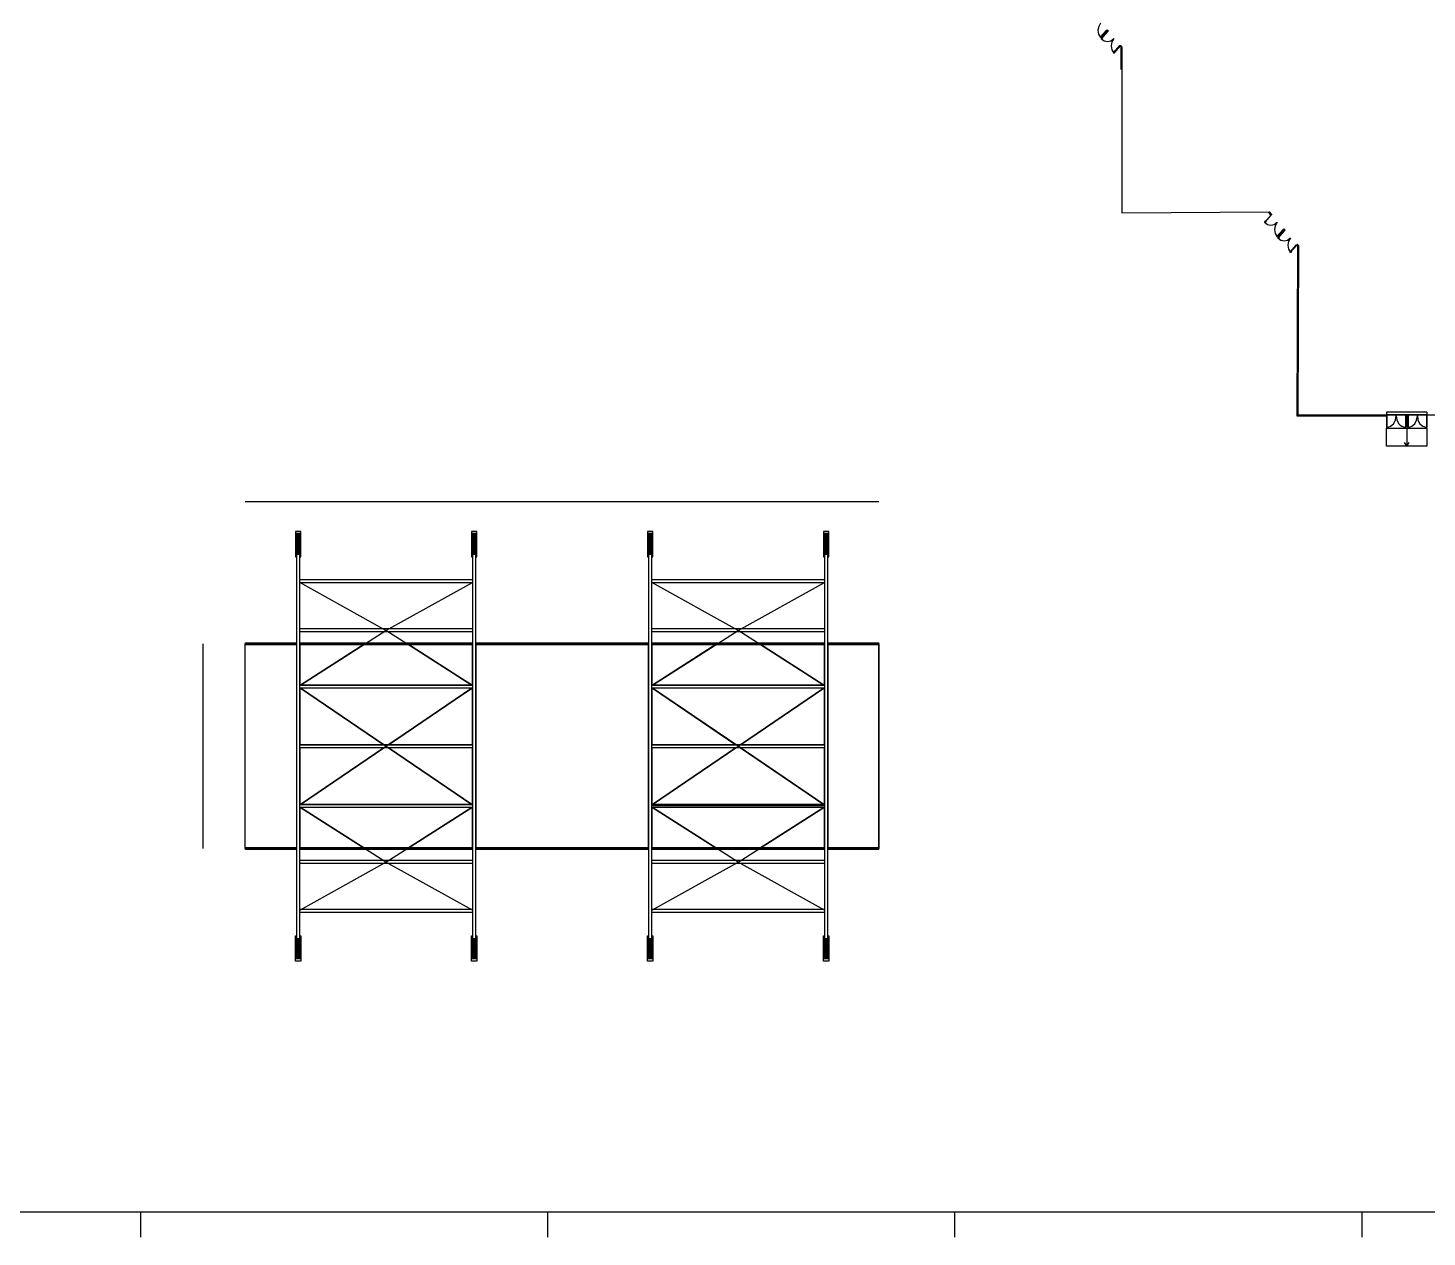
# Model space of a CAD drawing. Extents: x 0 to 5952, y 0 to 1070.
# Drawn here: x 1354 to 1880, y 0 to 454 of the extents above; entities that cross this region are included whole.
import ezdxf

# ---------------------------------------------------------------- set-up
doc = ezdxf.new("R2010")
doc.units = 0

msp = doc.modelspace()

# ---------------------------------------------------------------- linework, layer by layer
at = {"layer": 'ARCOS', "color": 7}
for points in [[(1455.24331, 264.201506), (1455.24331, 104.623029), (1456.565643, 104.623029), (1456.565643, 264.201506)], [(1455.247676, 264.197886), (1456.559716, 264.197886)], [(1521.360803, 264.201506), (1521.360803, 104.623029), (1522.683136, 104.623029), (1522.683136, 264.201506)], [(1521.373423, 264.197886), (1522.685411, 264.197886)], [(1587.478189, 264.201506), (1587.478189, 104.623029), (1588.800522, 104.623029), (1588.800522, 264.201506)], [(1587.499091, 264.197886), (1588.811106, 264.197886)], [(1653.595708, 264.201506), (1653.595708, 104.623029), (1654.918041, 104.623029), (1654.918041, 264.201506)], [(1654.936853, 264.197886), (1653.624839, 264.197886)]]:
    msp.add_lwpolyline(points, dxfattribs=at)
at = {"layer": 'ARCOS', "color": 34}
for points in [[(1456.559716, 264.197886), (1455.247676, 264.197886)], [(1522.685411, 264.197886), (1521.373423, 264.197886)], [(1588.811106, 264.197886), (1587.499091, 264.197886)]]:
    msp.add_lwpolyline(points, dxfattribs=at)
at = {"layer": 'ARQ_MARGEM PRANCHA', "color": 210}
msp.add_lwpolyline([(20.774632, 9.499956), (2458.854069, 9.499956)], dxfattribs=at)
at = {"layer": 'ARQ_VISTA', "color": 252}
for points in [[(1396.81915, 0.00005), (1396.81915, 9.499956)], [(1549.712961, 0.00005), (1549.712961, 9.499956)], [(1702.606852, 0.00005), (1702.606852, 9.499956)], [(1855.58816, 0.00005), (1855.58816, 9.499956)]]:
    msp.add_lwpolyline(points, dxfattribs=at)
at = {"layer": 'CALHAS', "color": 50}
for points in [[(1436.09221, 223.232693), (1455.247676, 223.232693)], [(1436.09221, 222.850686), (1436.09221, 223.232693)], [(1456.565643, 223.233601), (1521.360803, 223.233601)], [(1522.683136, 223.233601), (1587.478189, 223.233601)], [(1588.800522, 223.233601), (1653.595708, 223.233601)], [(1654.936853, 223.232693), (1674.092292, 223.232693)], [(1674.092292, 222.850686), (1674.092292, 223.232693)], [(1674.092292, 205.197957), (1674.092292, 205.579964)], [(1436.09221, 145.594855), (1436.09221, 145.966814)], [(1455.247676, 145.594855), (1436.09221, 145.594855)], [(1521.360803, 145.590833), (1456.565643, 145.590833)], [(1587.478189, 145.590833), (1522.683136, 145.590833)], [(1653.595708, 145.590833), (1588.800522, 145.590833)], [(1674.092292, 145.594855), (1654.936853, 145.594855)], [(1674.092292, 145.594855), (1674.092292, 145.966814)]]:
    msp.add_lwpolyline(points, dxfattribs=at)
at = {"layer": 'COBERTURA', "color": 50}
for points in [[(1455.24331, 145.97083), (1436.069298, 145.97083), (1436.069298, 222.853705), (1455.24331, 222.853705)], [(1456.565643, 222.853705), (1521.360803, 222.853705)], [(1522.683136, 222.853705), (1587.478189, 222.853705)], [(1588.800522, 222.853705), (1653.595708, 222.853705)], [(1654.918041, 222.853705), (1674.092054, 222.853705), (1674.092054, 145.97083), (1654.918041, 145.97083)], [(1521.360803, 145.97083), (1456.565643, 145.97083)], [(1587.478189, 145.97083), (1522.683136, 145.97083)], [(1653.595708, 145.97083), (1588.800522, 145.97083)]]:
    msp.add_lwpolyline(points, dxfattribs=at)
at = {"layer": 'CONTRAVENTAMENTOS', "color": 7}
for points in [[(1521.373423, 246.907059), (1456.559716, 246.907059)], [(1521.373423, 245.771093), (1456.559716, 245.771093)], [(1653.624839, 246.907059), (1588.811106, 246.907059)], [(1653.624839, 245.771093), (1588.811106, 245.771093)], [(1521.373423, 228.530526), (1456.559716, 228.530526)], [(1521.373423, 227.384503), (1456.559716, 227.384503)], [(1653.624839, 228.530526), (1588.811106, 228.530526)], [(1653.624839, 227.384503), (1588.811106, 227.384503)], [(1521.373423, 207.419628), (1456.559716, 207.419628)], [(1521.373423, 206.28366), (1456.559716, 206.28366)], [(1653.624839, 207.419628), (1588.811106, 207.419628)], [(1653.624839, 206.28366), (1588.811106, 206.28366)], [(1521.373423, 184.98176), (1456.559716, 184.98176)], [(1653.624839, 184.98176), (1588.811106, 184.98176)], [(1521.373423, 183.845794), (1456.559716, 183.845794)], [(1653.624839, 183.845794), (1588.811106, 183.845794)], [(1521.373423, 162.543891), (1456.559716, 162.543891)], [(1521.373423, 161.407925), (1456.559716, 161.407925)], [(1653.624839, 162.543891), (1588.811106, 162.543891)], [(1653.624839, 161.407925), (1588.811106, 161.407925)], [(1521.373423, 141.432993), (1456.559716, 141.432993)], [(1521.373423, 140.297027), (1456.559716, 140.297027)], [(1653.624839, 141.432993), (1588.811106, 141.432993)], [(1653.624839, 140.297027), (1588.811106, 140.297027)], [(1521.373423, 123.05646), (1456.559716, 123.05646)], [(1521.373423, 121.920497), (1456.559716, 121.920497)], [(1653.624839, 123.05646), (1588.811106, 123.05646)], [(1653.624839, 121.920497), (1588.811106, 121.920497)]]:
    msp.add_lwpolyline(points, dxfattribs=at)
at = {"layer": 'CONTRAVENTAMENTOS', "color": 13}
for points in [[(1488.922795, 227.957513), (1456.559716, 245.972147)], [(1488.922795, 227.957513), (1521.373423, 245.972147)], [(1621.17421, 227.957513), (1588.811106, 245.972147)], [(1621.17421, 227.957513), (1653.624839, 245.972147)], [(1456.559716, 207.268837), (1488.922795, 227.957513)], [(1521.373423, 207.268837), (1488.922795, 227.957513)], [(1589.073519, 207.419628), (1621.17421, 227.957513)], [(1653.362425, 207.419628), (1621.17421, 227.957513)], [(1488.922795, 184.408752), (1456.559716, 206.404294)], [(1488.922795, 184.408752), (1521.373423, 206.404294)], [(1621.17421, 184.408752), (1588.986048, 206.28366)], [(1621.17421, 184.408752), (1653.449844, 206.28366)], [(1456.559716, 162.42326), (1488.922795, 184.408752)], [(1521.198454, 162.543891), (1488.922795, 184.408752)], [(1588.986048, 162.543891), (1621.17421, 184.408752)], [(1653.449844, 162.543891), (1621.17421, 184.408752)], [(1488.922795, 140.87004), (1456.822103, 161.407925)], [(1488.922795, 140.87004), (1521.11101, 161.407925)], [(1621.17421, 140.87004), (1589.073519, 161.407925)], [(1621.17421, 140.87004), (1653.362425, 161.407925)], [(1456.559716, 122.855407), (1488.922795, 140.87004)], [(1521.373423, 122.855407), (1488.922795, 140.87004)], [(1588.811106, 122.855407), (1621.17421, 140.87004)], [(1653.624839, 122.855407), (1621.17421, 140.87004)]]:
    msp.add_lwpolyline(points, dxfattribs=at)
at = {"layer": 'COTA', "color": 13}
for points in [[(1674.092054, 276.286187), (1436.069298, 276.286187)], [(1420.293668, 145.97083), (1420.293668, 222.853705)]]:
    msp.add_lwpolyline(points, dxfattribs=at)
at = {"layer": 'EIXOS', "color": 7}
msp.add_lwpolyline([(1653.624839, 161.970884), (1588.811106, 161.970884)], dxfattribs=at)
at = {"layer": 'HACHURAS', "color": 7}
for points in [[(1480.970673, 222.853705), (1456.565643, 222.853705), (1456.565643, 207.420229), (1456.797206, 207.420229), (1480.970673, 222.853705)], [(1496.955773, 222.853705), (1480.970673, 222.853705), (1456.797206, 207.420229), (1521.129292, 207.420229), (1496.955773, 222.853705)], [(1521.360803, 222.853705), (1496.955773, 222.853705), (1521.129292, 207.420229), (1521.360803, 207.420229), (1521.360803, 222.853705)], [(1587.478189, 222.853705), (1522.683136, 222.853705), (1522.683136, 145.97083), (1587.478189, 145.97083), (1587.478189, 222.853705)], [(1613.205526, 222.853705), (1588.800522, 222.853705), (1588.800522, 207.420229), (1589.032032, 207.420229), (1613.205526, 222.853705)], [(1629.190625, 222.853705), (1613.205526, 222.853705), (1589.032032, 207.420229), (1653.364172, 207.420229), (1629.190625, 222.853705)], [(1653.595708, 222.853705), (1629.190625, 222.853705), (1653.364172, 207.420229), (1653.595708, 207.420229), (1653.595708, 222.853705)], [(1674.092054, 222.853705), (1654.918041, 222.853705), (1654.918041, 145.97083), (1674.092054, 145.97083), (1674.092054, 222.853705)], [(1456.744157, 206.280342), (1456.565643, 206.280342), (1456.565643, 184.982165), (1488.123542, 184.982165), (1456.744157, 206.280342)], [(1521.182315, 206.280342), (1456.744157, 206.280342), (1488.123542, 184.982165), (1489.802903, 184.982165), (1521.182315, 206.280342)], [(1521.360803, 206.280342), (1521.182315, 206.280342), (1489.802903, 184.982165), (1521.360803, 184.982165), (1521.360803, 206.280342)], [(1588.979063, 206.280342), (1588.800522, 206.280342), (1588.800522, 184.982165), (1620.358395, 184.982165), (1588.979063, 206.280342)], [(1653.417194, 206.280342), (1588.979063, 206.280342), (1620.358395, 184.982165), (1622.037809, 184.982165), (1653.417194, 206.280342)], [(1653.595708, 206.280342), (1653.417194, 206.280342), (1622.037809, 184.982165), (1653.595708, 184.982165), (1653.595708, 206.280342)], [(1488.123542, 183.842373), (1456.565643, 183.842373), (1456.565643, 162.544092), (1456.744157, 162.544092), (1488.123542, 183.842373)], [(1489.802903, 183.842373), (1488.123542, 183.842373), (1456.744157, 162.544092), (1521.182315, 162.544092), (1489.802903, 183.842373)], [(1521.360803, 183.842373), (1489.802903, 183.842373), (1521.182315, 162.544092), (1521.360803, 162.544092), (1521.360803, 183.842373)], [(1620.358395, 183.842373), (1588.800522, 183.842373), (1588.800522, 162.544092), (1588.979063, 162.544092), (1620.358395, 183.842373)], [(1622.037809, 183.842373), (1620.358395, 183.842373), (1588.979063, 162.544092), (1653.417194, 162.544092), (1622.037809, 183.842373)], [(1653.595708, 183.842373), (1622.037809, 183.842373), (1653.417194, 162.544092), (1653.595708, 162.544092), (1653.595708, 183.842373)], [(1456.797206, 161.404303), (1456.565643, 161.404303), (1456.565643, 145.97083), (1480.970673, 145.97083), (1456.797206, 161.404303)], [(1521.129292, 161.404303), (1456.797206, 161.404303), (1480.970673, 145.97083), (1496.955773, 145.97083), (1521.129292, 161.404303)], [(1521.360803, 161.404303), (1521.129292, 161.404303), (1496.955773, 145.97083), (1521.360803, 145.97083), (1521.360803, 161.404303)], [(1589.032032, 161.404303), (1588.800522, 161.404303), (1588.800522, 145.97083), (1613.205526, 145.97083), (1589.032032, 161.404303)], [(1653.364172, 161.404303), (1589.032032, 161.404303), (1613.205526, 145.97083), (1629.190625, 145.97083), (1653.364172, 161.404303)], [(1653.595708, 161.404303), (1653.364172, 161.404303), (1629.190625, 145.97083), (1653.595708, 145.97083), (1653.595708, 161.404303)]]:
    msp.add_lwpolyline(points, dxfattribs=at)
at = {"layer": 'LINVISTA', "color": 13}
for points in [[(1456.565643, 255.631789), (1456.896292, 255.631789), (1456.896292, 265.15039), (1454.912767, 265.15039), (1454.912767, 255.631789), (1455.24331, 255.631789)], [(1456.565643, 256.604799), (1456.647875, 256.604799), (1456.647875, 264.32415), (1455.160205, 264.32415), (1455.160205, 256.604799), (1455.24331, 256.604799)], [(1522.683136, 255.631789), (1523.013679, 255.631789), (1523.013679, 265.15039), (1521.030153, 265.15039), (1521.030153, 255.631789), (1521.360803, 255.631789)], [(1522.683136, 256.604799), (1522.765368, 256.604799), (1522.765368, 264.32415), (1521.277697, 264.32415), (1521.277697, 256.604799), (1521.360803, 256.604799)], [(1588.800522, 255.631789), (1589.131172, 255.631789), (1589.131172, 265.15039), (1587.147646, 265.15039), (1587.147646, 255.631789), (1587.478189, 255.631789)], [(1588.800522, 256.604799), (1588.883628, 256.604799), (1588.883628, 264.32415), (1587.395983, 264.32415), (1587.395983, 256.604799), (1587.478189, 256.604799)], [(1654.918041, 255.631789), (1655.248585, 255.631789), (1655.248585, 265.15039), (1653.265085, 265.15039), (1653.265085, 255.631789), (1653.595708, 255.631789)], [(1654.918041, 256.604799), (1655.000274, 256.604799), (1655.000274, 264.32415), (1653.512603, 264.32415), (1653.512603, 256.604799), (1653.594835, 256.604799)], [(1456.565643, 113.192645), (1456.896292, 113.192645), (1456.896292, 103.674047), (1454.912767, 103.674047), (1454.912767, 113.192645), (1455.24331, 113.192645)], [(1456.565643, 112.219736), (1456.647875, 112.219736), (1456.647875, 104.500384), (1455.160205, 104.500384), (1455.160205, 112.219736), (1455.24331, 112.219736)], [(1522.683136, 113.192645), (1523.013679, 113.192645), (1523.013679, 103.674047), (1521.030153, 103.674047), (1521.030153, 113.192645), (1521.360803, 113.192645)], [(1522.683136, 112.219736), (1522.765368, 112.219736), (1522.765368, 104.500384), (1521.277697, 104.500384), (1521.277697, 112.219736), (1521.360803, 112.219736)], [(1588.800522, 113.192645), (1589.131172, 113.192645), (1589.131172, 103.674047), (1587.147646, 103.674047), (1587.147646, 113.192645), (1587.478189, 113.192645)], [(1588.800522, 112.219736), (1588.883628, 112.219736), (1588.883628, 104.500384), (1587.395983, 104.500384), (1587.395983, 112.219736), (1587.478189, 112.219736)], [(1654.918041, 113.192645), (1655.248585, 113.192645), (1655.248585, 103.674047), (1653.265085, 103.674047), (1653.265085, 113.192645), (1653.595708, 113.192645)], [(1654.918041, 112.219736), (1655.000274, 112.219736), (1655.000274, 104.500384), (1653.512603, 104.500384), (1653.512603, 112.219736), (1653.594835, 112.219736)]]:
    msp.add_lwpolyline(points, dxfattribs=at)
at = {"layer": 'MALHA', "color": 9}
msp.add_lwpolyline([(1831.097167, 308.882619), (2030.611349, 308.882619)], dxfattribs=at)
at = {"layer": 'PAVILHÃ\x83O', "color": 7}
for points in [[(1757.401673, 456.124188), (1756.651977, 454.858222), (1756.391892, 453.41037), (1756.623138, 451.956069), (1757.34746, 450.670743)], [(1757.274277, 450.778005), (1759.635892, 453.472161)], [(1759.723336, 453.361576), (1757.361721, 450.667425)], [(1759.985776, 453.04994), (1757.624108, 450.355786)], [(1757.711579, 450.245206), (1760.073247, 452.949411)], [(1759.635892, 453.472161), (1759.985776, 453.090151)], [(1759.635892, 453.472161), (1759.723336, 453.361576)], [(1759.810807, 453.472161), (1759.723336, 453.361576)], [(1759.723336, 453.361576), (1759.810807, 453.321367)], [(1759.898279, 453.48221), (1759.810807, 453.562635)], [(1759.810807, 453.562635), (1759.810807, 453.51237)], [(1759.810807, 453.321367), (1759.985776, 453.51237)], [(1759.810807, 453.51237), (1759.810807, 453.472161)], [(1760.160692, 453.291208), (1759.985776, 453.51237)], [(1759.985776, 453.090151), (1760.160692, 453.291208)], [(1760.073247, 453.160522), (1759.985776, 453.04994)], [(1759.985776, 453.04994), (1759.985776, 453.090151)], [(1760.073247, 452.949411), (1759.985776, 453.04994)], [(1760.160692, 453.120311), (1760.073247, 453.160522)], [(1760.160692, 453.291208), (1760.248163, 453.200731)], [(1760.160692, 453.271102), (1760.160692, 453.271102)], [(1760.248163, 453.200731), (1760.160692, 453.120311)], [(1757.274277, 451.029327), (1757.536664, 451.320858)], [(1757.274277, 450.888588), (1757.449192, 451.029327)], [(1757.361721, 450.928799), (1757.274277, 451.029327)], [(1757.361721, 450.868479), (1757.274277, 450.888588)], [(1757.361721, 450.667425), (1757.274277, 450.778005)], [(1757.536664, 451.300752), (1757.361721, 451.059482)], [(1757.361721, 451.059482), (1757.361721, 450.989119)], [(1757.449192, 451.029327), (1757.449192, 451.009219)], [(1757.449192, 450.737796), (1757.536664, 450.878536)], [(1757.449192, 450.788059), (1757.536664, 450.687528)], [(1757.449192, 450.757899), (1757.449192, 450.737791)], [(1757.536664, 451.320858), (1757.536664, 451.30075)], [(1757.536664, 450.687528), (1757.799077, 450.979064)], [(1757.536664, 450.878536), (1757.536664, 450.898644)], [(1757.624108, 450.757899), (1757.536664, 450.838319)], [(1757.61334, 450.358604), (1758.693553, 449.508369), (1759.974637, 449.197963), (1761.261569, 449.474637), (1762.358398, 450.296274)], [(1757.799077, 450.99917), (1757.624108, 450.757899)], [(1757.624108, 450.607108), (1757.886548, 450.898639)], [(1757.711579, 450.516631), (1757.624108, 450.607108)], [(1757.624108, 450.355786), (1757.711579, 450.245206)], [(1757.886548, 450.878536), (1757.711579, 450.637268)], [(1757.711579, 450.637268), (1757.799077, 450.566897)], [(1757.711579, 450.466369), (1757.799077, 450.607108)], [(1757.711579, 450.446266), (1757.711579, 450.466374)], [(1757.799077, 450.979064), (1757.799077, 450.999173)], [(1757.799077, 450.607108), (1757.799077, 450.587)], [(1757.799077, 450.315578), (1757.886548, 450.466369)], [(1757.799077, 450.36584), (1757.886548, 450.265312)], [(1757.799077, 450.335683), (1757.799077, 450.315575)], [(1757.886548, 450.898639), (1757.886548, 450.878557)], [(1757.886548, 450.265312), (1758.148935, 450.556843)], [(1757.886548, 450.466369), (1757.886548, 450.486477)], [(1757.973993, 450.335683), (1757.886548, 450.416106)], [(1758.148935, 450.576951), (1757.973993, 450.335683)], [(1758.148935, 450.556843), (1758.148935, 450.576978)], [(1762.358398, 450.296678), (1761.618624, 449.055176), (1761.348564, 447.582808), (1761.589281, 446.103734), (1762.304185, 444.843131)], [(1762.172449, 444.947376), (1764.621561, 447.651584)], [(1764.709006, 447.541001), (1762.347418, 444.846851)], [(1764.621561, 447.651584), (1764.709006, 447.541001)], [(1764.709006, 447.500793), (1764.883948, 447.691793)], [(1764.796504, 447.64153), (1764.709006, 447.541001)], [(1764.709006, 447.541001), (1764.709006, 447.500793)], [(1764.709006, 447.500793), (1764.971446, 447.229368)], [(1764.883948, 447.691793), (1764.796504, 447.772218)], [(1764.796504, 447.772218), (1764.796504, 447.681741)], [(1764.796504, 447.681741), (1764.796504, 447.64153)], [(1764.883948, 447.691793), (1765.321304, 447.239419)], [(1764.969779, 447.22655), (1764.969673, 438.742886)], [(1765.299529, 447.234691), (1765.299529, 438.685885)], [(1765.321304, 447.239419), (1765.321304, 384.871793)], [(1762.347418, 444.846851), (1762.172449, 444.947376)], [(1762.25992, 445.198698), (1762.522333, 445.490232)], [(1762.522333, 445.470124), (1762.25992, 445.228858)], [(1762.25992, 445.228858), (1762.347418, 445.158487)], [(1762.25992, 445.057959), (1762.434836, 445.208747)], [(1762.347418, 445.108224), (1762.25992, 445.198698)], [(1762.25992, 445.03785), (1762.25992, 445.057959)], [(1762.347418, 444.927271), (1762.434836, 444.907162)], [(1762.434836, 445.208747), (1762.434836, 445.188639)], [(1762.434836, 444.907168), (1762.522333, 445.057959)], [(1762.434836, 444.957433), (1762.522333, 444.856905)], [(1762.522333, 445.490232), (1762.522333, 445.470097)], [(1762.784747, 445.168541), (1762.522333, 444.937325)], [(1762.522333, 444.856905), (1762.784747, 445.148436)], [(1762.522333, 445.057959), (1762.522333, 445.078067)], [(1762.522333, 444.937325), (1762.522333, 445.007696)], [(1762.784747, 445.148436), (1762.784747, 445.168544)], [(1765.299529, 422.880053), (1765.299529, 384.868078), (1820.798062, 385.238624)], [(1821.388214, 384.017306), (1819.026547, 381.313104)], [(1819.114018, 381.212573), (1821.475659, 383.906726)], [(1820.863414, 385.183434), (1820.600974, 384.922061)], [(1820.600974, 384.922061), (1820.600974, 384.972321)], [(1821.300717, 384.057517), (1820.600974, 384.972321)], [(1820.863414, 385.183434), (1820.775943, 385.233695)], [(1821.56313, 384.328945), (1820.775943, 385.233695)], [(1821.300717, 384.057517), (1821.56313, 384.328945)], [(1821.388214, 384.017306), (1821.300717, 384.057517)], [(1821.475659, 384.127888), (1821.388214, 384.017306)], [(1821.475659, 383.906726), (1821.388214, 384.017306)], [(1821.650601, 384.248525), (1821.475659, 384.08768)], [(1821.475659, 384.08768), (1821.475659, 384.127888)], [(1821.56313, 384.328945), (1821.650601, 384.248525)], [(1818.983102, 381.317424), (1820.064955, 380.469917), (1821.346675, 380.16276), (1822.633051, 380.442716), (1823.728319, 381.267161)], [(1819.026547, 381.564423), (1819.288986, 381.855957)], [(1819.288986, 381.835851), (1819.026547, 381.594583)], [(1819.026547, 381.594583), (1819.114018, 381.524209)], [(1819.026547, 381.423684), (1819.201515, 381.574477)], [(1819.114018, 381.473946), (1819.026547, 381.564423)], [(1819.026547, 381.403575), (1819.026547, 381.423684)], [(1819.026547, 381.313104), (1819.114018, 381.212573)], [(1819.114018, 381.292998), (1819.201515, 381.272863)], [(1819.201515, 381.574477), (1819.201515, 381.554369)], [(1819.201515, 381.27289), (1819.288986, 381.423684)], [(1819.201515, 381.323155), (1819.288986, 381.222624)], [(1819.288986, 381.855957), (1819.288986, 381.835848)], [(1819.551373, 381.544317), (1819.288986, 381.30305)], [(1819.288986, 381.222624), (1819.551373, 381.524209)], [(1819.288986, 381.423684), (1819.288986, 381.443792)], [(1819.288986, 381.30305), (1819.288986, 381.373418)], [(1819.551373, 381.524209), (1819.551373, 381.544317)], [(1823.728319, 381.267558), (1822.981031, 379.999671), (1822.723724, 378.55114), (1822.957774, 377.097407), (1823.68461, 375.813913)], [(1823.574914, 375.924797), (1826.023973, 378.629002)], [(1826.111471, 378.518422), (1823.662385, 375.814217)], [(1826.023973, 378.629002), (1826.111471, 378.518422)], [(1826.286413, 378.820004), (1826.111471, 378.659159)], [(1826.111471, 378.478211), (1826.373884, 378.739584)], [(1826.111471, 378.659159), (1826.198968, 378.618948)], [(1826.198968, 378.618948), (1826.111471, 378.518422)], [(1826.111471, 378.518422), (1826.111471, 378.478211)], [(1826.373884, 378.206783), (1826.111471, 378.478211)], [(1826.373884, 378.739584), (1826.286413, 378.820004)], [(1826.548826, 378.468156), (1826.373884, 378.739584)], [(1826.373884, 378.206783), (1826.548826, 378.468156)], [(1826.548826, 378.468156), (1826.636271, 378.387739)], [(1823.574914, 376.166059), (1823.8373, 376.46765)], [(1823.662385, 376.075591), (1823.574914, 376.166059)], [(1823.662385, 375.814217), (1823.574914, 375.924797)], [(1823.924745, 376.447539), (1823.662385, 376.206276)], [(1823.662385, 376.206276), (1823.749829, 376.125851)], [(1823.662385, 376.025328), (1823.749829, 376.176116)], [(1823.662385, 376.005217), (1823.662385, 376.025325)], [(1823.749829, 376.176116), (1823.8373, 376.156008)], [(1823.749829, 375.884583), (1823.924745, 376.025328)], [(1823.749829, 375.904688), (1823.749829, 375.88458)], [(1823.8373, 376.46765), (1823.924745, 376.447541)], [(1823.924745, 375.904688), (1823.8373, 375.97506)], [(1823.8373, 375.924797), (1823.924745, 375.834325)], [(1824.09974, 376.145956), (1823.924745, 375.904688)], [(1823.924745, 375.834325), (1824.187185, 376.125851)], [(1823.924745, 376.025328), (1823.924745, 376.04541)], [(1823.985996, 375.461462), (1825.06785, 374.613979), (1826.349516, 374.306829), (1827.635919, 374.586777), (1828.73116, 375.411199)], [(1826.373884, 378.166574), (1824.012216, 375.462367)], [(1824.012216, 375.713686), (1824.27463, 376.005217)], [(1824.012216, 375.572949), (1824.187185, 375.713686)], [(1824.09974, 375.61316), (1824.012216, 375.713686)], [(1824.09974, 375.552843), (1824.012216, 375.572952)], [(1824.012216, 375.462367), (1824.09974, 375.351787)], [(1824.09974, 375.351787), (1826.461329, 378.055989)], [(1824.187185, 376.125851), (1824.09974, 376.145959)], [(1824.27463, 375.985114), (1824.09974, 375.743846)], [(1824.09974, 375.743846), (1824.09974, 375.663426)], [(1824.187185, 375.713686), (1824.187185, 375.693604)], [(1824.187185, 375.422158), (1824.27463, 375.562895)], [(1824.187185, 375.462367), (1824.27463, 375.371892)], [(1824.187185, 375.442264), (1824.187185, 375.422155)], [(1824.27463, 376.005217), (1824.27463, 375.985135)], [(1824.27463, 375.371892), (1824.537043, 375.663426)], [(1824.27463, 375.562895), (1824.27463, 375.583003)], [(1824.362127, 375.442264), (1824.27463, 375.522686)], [(1824.537043, 375.683532), (1824.362127, 375.442264)], [(1824.537043, 375.663426), (1824.537043, 375.683534)], [(1826.461329, 378.267097), (1826.373884, 378.166574)], [(1826.373884, 378.166574), (1826.373884, 378.206783)], [(1826.461329, 378.055989), (1826.373884, 378.166574)], [(1826.548826, 378.226891), (1826.461329, 378.267097)], [(1826.636271, 378.387739), (1826.548826, 378.226891)], [(1828.73116, 375.411604), (1827.983845, 374.14373), (1827.726512, 372.695201), (1827.960562, 371.241461), (1828.687371, 369.957953)], [(1828.560583, 370.064008), (1831.009669, 372.768216)], [(1828.648054, 369.953428), (1828.560583, 370.064008)], [(1831.097167, 372.657633), (1828.648054, 369.953428)], [(1828.648054, 370.31533), (1828.910468, 370.606861)], [(1828.910468, 370.586755), (1828.648054, 370.34549)], [(1828.648054, 370.34549), (1828.735473, 370.275119)], [(1828.648054, 370.174591), (1828.82297, 370.31533)], [(1828.735473, 370.224851), (1828.648054, 370.31533)], [(1828.648054, 370.154485), (1828.648054, 370.17462)], [(1828.735473, 370.043903), (1828.82297, 370.023768)], [(1828.82297, 370.31533), (1828.82297, 370.295196)], [(1828.82297, 370.0238), (1828.910468, 370.174591)], [(1828.82297, 370.07406), (1828.910468, 369.973534)], [(1828.910468, 370.606861), (1828.910468, 370.586726)], [(1829.172855, 370.285173), (1828.910468, 370.053957)], [(1828.910468, 369.973534), (1829.172855, 370.265065)], [(1828.910468, 370.174591), (1828.910468, 370.194725)], [(1828.910468, 370.053957), (1828.910468, 370.124328)], [(1829.172855, 370.265065), (1829.172855, 370.2852)], [(1831.009669, 372.768216), (1831.097167, 372.657633)], [(1831.348468, 372.348108), (1831.086398, 308.498398), (1864.806285, 308.498398)], [(1831.097167, 372.617422), (1831.359554, 372.88885)], [(1831.184612, 372.768216), (1831.097167, 372.657633)], [(1831.097167, 372.657633), (1831.097167, 372.617422)], [(1831.359554, 372.345997), (1831.097167, 372.617422)], [(1831.272083, 372.96927), (1831.184612, 372.808424)], [(1831.184612, 372.808424), (1831.184612, 372.768216)], [(1831.359554, 372.88885), (1831.272083, 372.96927)], [(1831.709438, 372.50684), (1831.359554, 372.88885)], [(1831.679011, 372.50453), (1831.416942, 308.878299), (1864.806285, 308.878299)], [(1879.991708, 309.908005), (1864.772259, 309.908005)], [(1864.772259, 309.908005), (1864.772259, 308.882619)], [(1864.772259, 308.882619), (1864.772259, 308.500615)], [(1879.991708, 308.882619), (1864.772259, 308.882619)], [(1864.772259, 308.500615), (1864.772259, 303.936637)], [(1864.772259, 308.500615), (1864.772259, 304.318645)], [(1864.772259, 308.500615), (1864.947202, 308.500615)], [(1864.947202, 308.500615), (1864.947202, 304.318645)], [(1864.971596, 304.318946), (1865.678509, 304.436689), (1866.333537, 304.701507), (1867.435684, 305.609466), (1868.17358, 306.917029), (1868.442766, 308.498398)], [(1868.442766, 308.498398), (1868.659089, 306.913977), (1869.400319, 305.555123), (1869.936152, 305.028902), (1870.546916, 304.640974), (1871.212765, 304.401076), (1871.913937, 304.318946)], [(1871.944655, 308.500615), (1871.944655, 304.318645)], [(1871.944655, 308.500615), (1872.11957, 308.500615)], [(1872.731842, 308.882619), (1872.11957, 308.882619)], [(1872.11957, 308.882619), (1872.11957, 308.500615)], [(1872.11957, 308.500615), (1872.11957, 304.318645)], [(1872.11957, 308.500615), (1872.731842, 308.500615)], [(1872.731842, 308.500615), (1872.731842, 308.882619)], [(1872.731842, 308.500615), (1872.731842, 304.318645)], [(1872.731842, 308.500615), (1872.906811, 308.500615)], [(1872.905647, 304.318946), (1873.612559, 304.436684), (1874.267561, 304.701498), (1875.369735, 305.609456), (1876.107657, 306.917022), (1876.376843, 308.498398)], [(1872.906811, 308.500615), (1872.906811, 304.318645)], [(1876.376843, 308.498398), (1876.593166, 306.913977), (1877.334396, 305.555123), (1877.870229, 305.028902), (1878.480966, 304.640974), (1879.146842, 304.401076), (1879.848013, 304.318946)], [(1879.81674, 308.500615), (1879.81674, 304.318645)], [(1879.81674, 308.500615), (1879.991708, 308.500615)], [(1879.991708, 309.908005), (1879.991708, 308.882619)], [(1879.991708, 308.882619), (1879.991708, 308.500615)], [(1879.991708, 303.936637), (1879.991708, 308.500615)], [(1879.991708, 308.500615), (1879.991708, 304.318645)], [(1864.772259, 304.318645), (1864.947202, 304.318645)], [(1864.772259, 303.936637), (1879.991708, 303.936637)], [(1864.772259, 297.100727), (1864.772259, 303.936637)], [(1871.944655, 304.318645), (1872.11957, 304.318645)], [(1872.381984, 303.936637), (1872.381984, 297.100727)], [(1872.731842, 304.318645), (1872.906811, 304.318645)], [(1879.81674, 304.318645), (1879.991708, 304.318645)], [(1879.991708, 303.936637), (1879.991708, 297.100727)], [(1879.991708, 297.100727), (1864.772259, 297.100727)], [(1872.381984, 297.100727), (1871.507299, 298.558385)], [(1872.381984, 297.100727), (1873.34414, 298.558385)]]:
    msp.add_lwpolyline(points, dxfattribs=at)
at = {"layer": 'PROJEÃ\x87OES', "color": 7}
for points in [[(1455.24331, 264.199796), (1455.24331, 264.123398), (1456.565643, 264.123398), (1456.565643, 264.199796), (1455.24331, 264.199796)], [(1455.878071, 264.123798), (1455.878071, 256.6618), (1455.930538, 256.6618), (1455.930538, 264.123798), (1455.878071, 264.123798)], [(1521.360803, 264.199796), (1521.360803, 264.123398), (1522.683136, 264.123398), (1522.683136, 264.199796), (1521.360803, 264.199796)], [(1521.995458, 264.123798), (1521.995458, 256.6618), (1522.047951, 256.6618), (1522.047951, 264.123798), (1521.995458, 264.123798)], [(1587.478189, 264.199796), (1587.478189, 264.123398), (1588.800522, 264.123398), (1588.800522, 264.199796), (1587.478189, 264.199796)], [(1588.112924, 264.123798), (1588.112924, 256.6618), (1588.165417, 256.6618), (1588.165417, 264.123798), (1588.112924, 264.123798)], [(1653.595708, 264.199796), (1653.595708, 264.123398), (1654.918041, 264.123398), (1654.918041, 264.199796), (1653.595708, 264.199796)], [(1654.230364, 264.123798), (1654.230364, 256.6618), (1654.28283, 256.6618), (1654.28283, 264.123798), (1654.230364, 264.123798)], [(1455.24331, 256.718799), (1455.272335, 256.638194), (1455.342476, 256.604799)], [(1455.247676, 256.718598), (1455.247676, 257.140817)], [(1455.247676, 257.140817), (1455.335173, 257.140817)], [(1455.292919, 256.718799), (1455.307471, 256.678204), (1455.342793, 256.661483)], [(1455.335173, 256.718598), (1455.335173, 257.140817)], [(1455.335173, 256.658281), (1456.472245, 256.658281)], [(1455.335173, 256.608019), (1456.472245, 256.608019)], [(1456.466477, 256.6618), (1456.501799, 256.678495), (1456.516351, 256.719101)], [(1456.466477, 256.604799), (1456.536592, 256.638194), (1456.565643, 256.718799)], [(1456.559716, 257.140817), (1456.559716, 257.140817)], [(1456.559716, 256.718598), (1456.559716, 257.140817)], [(1456.559716, 256.718598), (1456.559716, 257.140817)], [(1521.360803, 256.718799), (1521.389854, 256.638184), (1521.459995, 256.604799)], [(1521.373423, 257.140817), (1521.373423, 257.140817)], [(1521.373423, 256.718598), (1521.373423, 257.140817)], [(1521.373423, 256.718598), (1521.373423, 257.140817)], [(1521.410385, 256.718799), (1521.424938, 256.678183), (1521.460286, 256.661488)], [(1521.460841, 256.658281), (1522.59794, 256.658281)], [(1521.460841, 256.608019), (1522.59794, 256.608019)], [(1522.583943, 256.6618), (1522.619265, 256.678495), (1522.633817, 256.719112)], [(1522.583943, 256.604799), (1522.654084, 256.638184), (1522.683136, 256.718799)], [(1522.59794, 256.718598), (1522.59794, 257.140817)], [(1522.685411, 257.140817), (1522.59794, 257.140817)], [(1522.685411, 256.718598), (1522.685411, 257.140817)], [(1587.478189, 256.718799), (1587.507241, 256.638194), (1587.577355, 256.604799)], [(1587.499091, 257.140817), (1587.499091, 257.140817)], [(1587.499091, 256.718598), (1587.499091, 257.140817)], [(1587.499091, 256.718598), (1587.499091, 257.140817)], [(1587.527746, 256.718799), (1587.542298, 256.67817), (1587.577646, 256.661501)], [(1587.586536, 256.658281), (1588.723608, 256.658281)], [(1587.586536, 256.608019), (1588.723608, 256.608019)], [(1588.701409, 256.6618), (1588.736784, 256.678469), (1588.751336, 256.719096)], [(1588.701409, 256.604799), (1588.800522, 256.718799)], [(1588.723608, 256.718598), (1588.723608, 257.140817)], [(1588.811106, 257.140817), (1588.723608, 257.140817)], [(1588.811106, 256.718598), (1588.811106, 257.140817)], [(1653.595708, 256.718799), (1653.694848, 256.604799)], [(1653.624839, 256.718598), (1653.624839, 257.140817)], [(1653.624839, 256.718598), (1653.624839, 257.140817)], [(1653.624839, 257.140817), (1653.624839, 257.140817)], [(1653.645291, 256.718799), (1653.659843, 256.678183), (1653.695192, 256.661488)], [(1653.71231, 256.658281), (1654.849382, 256.658281)], [(1653.71231, 256.608019), (1654.849382, 256.608019)], [(1654.818849, 256.6618), (1654.854197, 256.678495), (1654.868749, 256.719112)], [(1654.818849, 256.604799), (1654.88899, 256.638184), (1654.918041, 256.718799)], [(1654.936853, 257.140817), (1654.849382, 257.140817)], [(1654.849382, 256.718598), (1654.849382, 257.140817)], [(1654.936853, 256.718598), (1654.936853, 257.140817)], [(1455.342476, 112.219736), (1455.272335, 112.186343), (1455.24331, 112.105738)], [(1455.247676, 112.108955), (1455.247676, 111.676682)], [(1455.247676, 111.676682), (1455.335173, 111.676682)], [(1455.342476, 112.162734), (1455.307154, 112.146039), (1455.292602, 112.105447)], [(1455.335173, 112.219532), (1456.472245, 112.219532)], [(1455.335173, 112.159215), (1456.472245, 112.159215)], [(1455.335173, 112.108955), (1455.335173, 111.676682)], [(1455.878071, 104.700737), (1455.878071, 112.162734), (1455.930538, 112.162734), (1455.930538, 104.700737), (1455.878071, 104.700737)], [(1456.51606, 112.105738), (1456.501508, 112.146343), (1456.466186, 112.163039)], [(1456.565643, 112.105738), (1456.536592, 112.186343), (1456.466477, 112.219736)], [(1456.559716, 112.108955), (1456.559716, 111.676682)], [(1456.559716, 112.108955), (1456.559716, 111.676682)], [(1456.559716, 111.676682), (1456.559716, 111.676682)], [(1521.459995, 112.219736), (1521.389854, 112.186354), (1521.360803, 112.105738)], [(1521.373423, 112.108955), (1521.373423, 111.676682)], [(1521.373423, 112.108955), (1521.373423, 111.676682)], [(1521.373423, 111.676682), (1521.373423, 111.676682)], [(1521.459995, 112.162734), (1521.424646, 112.146039), (1521.410094, 112.105436)], [(1521.460841, 112.219532), (1522.59794, 112.219532)], [(1521.460841, 112.159215), (1522.59794, 112.159215)], [(1521.995458, 104.700737), (1521.995458, 112.162734), (1522.047951, 112.162734), (1522.047951, 104.700737), (1521.995458, 104.700737)], [(1522.633579, 112.105738), (1522.619027, 112.146354), (1522.583705, 112.163049)], [(1522.683136, 112.105738), (1522.654084, 112.186354), (1522.583943, 112.219736)], [(1522.59794, 112.108955), (1522.59794, 111.676682)], [(1522.685411, 111.676682), (1522.59794, 111.676682)], [(1522.685411, 112.108955), (1522.685411, 111.676682)], [(1587.577355, 112.219736), (1587.507241, 112.186343), (1587.478189, 112.105738)], [(1587.499091, 112.108955), (1587.499091, 111.676682)], [(1587.499091, 112.108955), (1587.499091, 111.676682)], [(1587.499091, 111.676682), (1587.499091, 111.676682)], [(1587.577355, 112.162734), (1587.54206, 112.146039), (1587.527508, 112.105447)], [(1587.586536, 112.219532), (1588.723608, 112.219532)], [(1587.586536, 112.159215), (1588.723608, 112.159215)], [(1588.112924, 104.700737), (1588.112924, 112.162734), (1588.165417, 112.162734), (1588.165417, 104.700737), (1588.112924, 104.700737)], [(1588.750939, 112.105738), (1588.736387, 112.146343), (1588.701039, 112.163039)], [(1588.800522, 112.105738), (1588.701409, 112.219736)], [(1588.723608, 112.108955), (1588.723608, 111.676682)], [(1588.811106, 111.676682), (1588.723608, 111.676682)], [(1588.811106, 112.108955), (1588.811106, 111.676682)], [(1653.694848, 112.219736), (1653.595708, 112.105738)], [(1653.624839, 112.108955), (1653.624839, 111.676682)], [(1653.624839, 112.108955), (1653.624839, 111.676682)], [(1653.624839, 111.676682), (1653.624839, 111.676682)], [(1653.694848, 112.162734), (1653.659552, 112.146013), (1653.645, 112.105431)], [(1653.71231, 112.219532), (1654.849382, 112.219532)], [(1653.71231, 112.159215), (1654.849382, 112.159215)], [(1654.230364, 104.700737), (1654.230364, 112.162734), (1654.28283, 112.162734), (1654.28283, 104.700737), (1654.230364, 104.700737)], [(1654.868432, 112.105738), (1654.85388, 112.146343), (1654.818558, 112.163039)], [(1654.918041, 112.105738), (1654.88899, 112.186354), (1654.818849, 112.219736)], [(1654.849382, 112.108955), (1654.849382, 111.676682)], [(1654.936853, 111.676682), (1654.849382, 111.676682)], [(1654.936853, 112.108955), (1654.936853, 111.676682)], [(1455.24331, 104.624738), (1455.24331, 104.701142), (1456.565643, 104.701142), (1456.565643, 104.624738), (1455.24331, 104.624738)], [(1521.360803, 104.624738), (1521.360803, 104.701142), (1522.683136, 104.701142), (1522.683136, 104.624738), (1521.360803, 104.624738)], [(1587.478189, 104.624738), (1587.478189, 104.701142), (1588.800522, 104.701142), (1588.800522, 104.624738), (1587.478189, 104.624738)], [(1653.595708, 104.624738), (1653.595708, 104.701142), (1654.918041, 104.701142), (1654.918041, 104.624738), (1653.595708, 104.624738)]]:
    msp.add_lwpolyline(points, dxfattribs=at)
at = {"layer": 'PROJEÃ\x87Ã\x83O', "color": 7}
for points in [[(1436.09221, 222.468681), (1436.09221, 223.232693)], [(1455.247676, 222.468681), (1436.09221, 222.468681)], [(1521.360803, 222.473705), (1456.565643, 222.473705)], [(1587.478189, 222.473705), (1522.683136, 222.473705)], [(1653.595708, 222.473705), (1588.800522, 222.473705)], [(1674.092292, 222.468681), (1654.936853, 222.468681)], [(1674.092292, 205.197957), (1674.092292, 204.826003)], [(1436.09221, 146.348816), (1455.247676, 146.348816)], [(1456.565643, 146.350731), (1521.360803, 146.350731)], [(1522.683136, 146.350731), (1587.478189, 146.350731)], [(1588.800522, 146.350731), (1653.595708, 146.350731)], [(1654.936853, 146.348816), (1674.092292, 146.348816)]]:
    msp.add_lwpolyline(points, dxfattribs=at)

doc.saveas('drawing.dxf')
